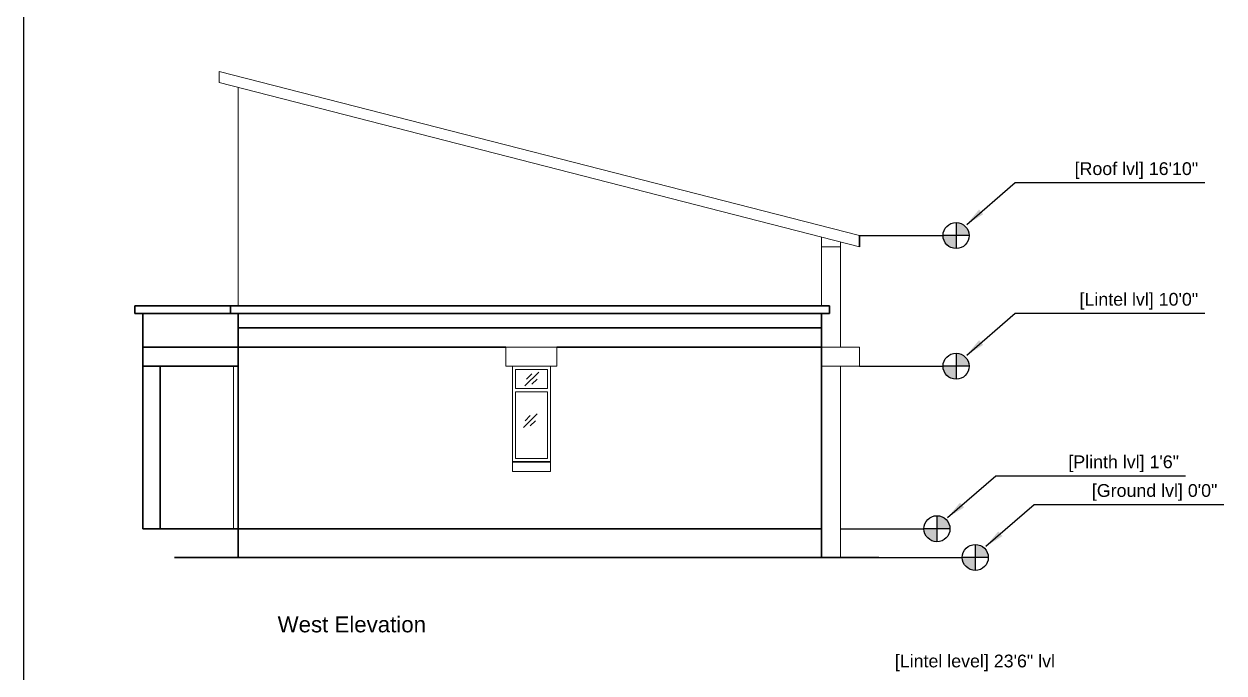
# Model space of a CAD drawing. Header units: inches. Extents: x -6800 to 96653, y -25814 to 17379.
# Drawn here: x 63500 to 64253, y 9354 to 9762 of the extents above; entities that cross this region are included whole.
import ezdxf

# ---------------------------------------------------------------- set-up
doc = ezdxf.new("R2010")
doc.units = ezdxf.units.IN
doc.header["$MEASUREMENT"] = 0
doc.layers.add('0 @ 1', color=7, linetype='Continuous')
for name, color, linetype, lineweight in [('chajja elev', 4, 'Continuous', 20), ('Column', 101, 'Continuous', 30), ('ele back', 51, 'Continuous', 15), ('ele front', 30, 'Continuous', 30), ('Ground level', 210, 'Continuous', 35), ('Opening elevation', 130, 'Continuous', 9), ('text', 31, 'Continuous', 13), ('Wall', 90, 'Continuous', 30), ('Win ele', 211, 'Continuous', 15)]:
    doc.layers.add(name, color=color, linetype=linetype, lineweight=lineweight)
doc.styles.get("Standard").update_dxf_attribs({"font": 'arial.ttf'})
doc.dimstyles.get("Standard").update_dxf_attribs({"dimtxt": 7, "dimasz": 4, "dimexe": 2, "dimexo": 2, "dimgap": 2, "dimtad": 1, "dimdec": 0, "dimzin": 0, "dimdsep": 46, "dimlunit": 4, "dimtxsty": 'Standard', "dimblk": 'ARCHTICK', "dimcen": 0.25, "dimclrd": 256, "dimclre": 256, "dimclrt": 256, "dimadec": 0, "dimazin": 0, "dimtfac": 1, "dimtdec": 0, "dimtofl": 0, "dimtmove": 0, "dimatfit": 3, "dimfxl": 1, "dimfxlon": 1, "dimtolj": 1, "dimtzin": 0, "dimlwd": -1, "dimlwe": -1, "dimarcsym": 1})

# ---------------------------------------------------------------- blocks, each defined once
blk = doc.blocks.new('_ArchTick')
at = {"color": 0, "linetype": 'ByBlock', "const_width": 0.15}
blk.add_lwpolyline([(-0.5, -0.5), (0.5, 0.5)], dxfattribs=at)

msp = doc.modelspace()

# ---------------------------------------------------------------- hatches: boundary and pattern name
at = {"ltscale": 10, "transparency": 33554687}
h = msp.add_hatch(color=0, dxfattribs=at)
h.dxf.hatch_style = 1
h.paths.add_polyline_path([(64084.73, 9637.02), (64084.73, 9628.85), (64092.9, 9628.85, 0.414214)])
h.paths.add_polyline_path([(64084.73, 9628.85), (64076.55, 9628.85, 0.414214), (64084.73, 9620.67)])
h = msp.add_hatch(color=0, dxfattribs=at)
h.dxf.hatch_style = 1
h.paths.add_polyline_path([(64084.73, 9555.02), (64084.73, 9546.85), (64092.9, 9546.85, 0.414214)])
h.paths.add_polyline_path([(64084.73, 9546.85), (64076.55, 9546.85, 0.414214), (64084.73, 9538.67)])
h = msp.add_hatch(color=0, dxfattribs=at)
h.dxf.hatch_style = 1
h.paths.add_polyline_path([(64072.73, 9453.02), (64072.73, 9444.85), (64080.9, 9444.85, 0.414214)])
h.paths.add_polyline_path([(64072.73, 9444.85), (64064.55, 9444.85, 0.414214), (64072.73, 9436.67)])
h = msp.add_hatch(color=0, dxfattribs=at)
h.dxf.hatch_style = 1
h.paths.add_polyline_path([(64096.81, 9435.02), (64096.81, 9426.85), (64104.99, 9426.85, 0.414214)])
h.paths.add_polyline_path([(64096.81, 9426.85), (64088.64, 9426.85, 0.414214), (64096.81, 9418.67)])

# ---------------------------------------------------------------- linework, layer by layer
at = {"transparency": 33554651}
msp.add_line((63499.65, 8929.85), (63499.65, 10614.65), dxfattribs=at)
at = {"ltscale": 10, "transparency": 33554687}
for p, q in [((64084.73, 9637.02), (64084.73, 9620.67)), ((64024.19, 9628.85), (64076.55, 9628.85)), ((64092.9, 9628.85), (64076.55, 9628.85)), ((64084.73, 9555.02), (64084.73, 9538.67)), ((64024.19, 9546.85), (64076.55, 9546.85)), ((64092.9, 9546.85), (64076.55, 9546.85)), ((64072.73, 9453.02), (64072.73, 9436.67)), ((64012.19, 9444.85), (64064.55, 9444.85)), ((64080.9, 9444.85), (64064.55, 9444.85)), ((64096.81, 9435.02), (64096.81, 9418.67)), ((64036.28, 9426.85), (64088.64, 9426.85)), ((64104.99, 9426.85), (64088.64, 9426.85))]:
    msp.add_line(p, q, dxfattribs=at)
for centre in [(64084.73, 9628.85), (64084.73, 9546.85), (64072.73, 9444.85), (64096.81, 9426.85)]:
    msp.add_circle(centre, 8.17, dxfattribs=at)
at = {"layer": 'chajja elev', "transparency": 33554687}
for p, q in [((63834.19, 9558.85), (63802.19, 9558.85)), ((63802.19, 9546.85), (63802.19, 9558.85)), ((63834.19, 9546.85), (63834.19, 9558.85)), ((64024.19, 9558.85), (64000.19, 9558.85)), ((64024.19, 9558.85), (64024.19, 9546.85)), ((63834.19, 9546.85), (63802.19, 9546.85)), ((64024.19, 9546.85), (64000.19, 9546.85)), ((63830.19, 9486.85), (63806.19, 9486.85)), ((63806.19, 9486.85), (63806.19, 9480.85)), ((63830.19, 9486.85), (63830.19, 9480.85)), ((63806.19, 9480.85), (63830.19, 9480.85))]:
    msp.add_line(p, q, dxfattribs=at)
at = {"layer": 'Column', "transparency": 33554687}
for p, q in [((63574.19, 9444.85), (63574.19, 9579.85)), ((63585.19, 9444.85), (63585.19, 9546.85))]:
    msp.add_line(p, q, dxfattribs=at)
at = {"layer": 'ele back', "transparency": 33554641}
for p, q in [((64024.19, 9628.85), (63622.19, 9731.85)), ((63622.19, 9731.85), (63622.19, 9724.85)), ((63622.19, 9724.85), (64024.19, 9621.85)), ((63634.19, 9721.77), (63634.19, 9584.85)), ((64000.19, 9628), (64000.19, 9584.85)), ((64012.19, 9621.85), (64000.19, 9621.85)), ((64012.19, 9624.92), (64012.19, 9558.85)), ((64012.19, 9546.85), (64012.19, 9426.85))]:
    msp.add_line(p, q, dxfattribs=at)
at = {"layer": 'ele front', "transparency": 33554687}
for p, q in [((63569.19, 9584.85), (64005.19, 9584.85)), ((63569.19, 9579.85), (63569.19, 9584.85)), ((63629.19, 9584.85), (63629.19, 9579.85)), ((64005.19, 9584.85), (64005.19, 9579.85)), ((63569.19, 9579.85), (64005.19, 9579.85)), ((63634.19, 9579.85), (63634.19, 9426.85)), ((64000.19, 9579.85), (64000.19, 9426.85)), ((63634.19, 9570.85), (64000.19, 9570.85)), ((63574.19, 9558.85), (63634.19, 9558.85)), ((63634.19, 9558.85), (63802.19, 9558.85)), ((63834.19, 9558.85), (64000.19, 9558.85)), ((63574.19, 9546.85), (63634.19, 9546.85)), ((63574.19, 9444.85), (64000.19, 9444.85)), ((64000.19, 9444.85), (63634.19, 9444.85))]:
    msp.add_line(p, q, dxfattribs=at)
at = {"layer": 'Ground level', "transparency": 33554687}
msp.add_line((64036.28, 9426.85), (63594.05, 9426.85), dxfattribs=at)
at = {"layer": 'Opening elevation', "lineweight": 5, "transparency": 33554526}
for p, q in [((63814.1, 9534.49), (63822.78, 9543.16)), ((63815.17, 9538.83), (63818.44, 9542.09)), ((63818.44, 9535.56), (63821.71, 9538.83)), ((63813.14, 9508.3), (63821.81, 9516.97)), ((63814.21, 9512.64), (63817.48, 9515.91)), ((63817.48, 9509.37), (63820.74, 9512.64))]:
    msp.add_line(p, q, dxfattribs=at)
at = {"layer": 'Wall', "transparency": 33554687}
for p, q in [((64024.19, 9628.85), (64024.19, 9621.85)), ((63806.19, 9486.85), (63830.19, 9486.85))]:
    msp.add_line(p, q, dxfattribs=at)
at = {"layer": 'Win ele', "transparency": 33554526}
msp.add_line((63631.19, 9546.85), (63631.19, 9444.85), dxfattribs=at)
at = {"layer": 'Win ele', "transparency": 33554651}
for p, q in [((63806.19, 9486.85), (63806.19, 9546.85)), ((63828.19, 9544.85), (63808.19, 9544.85)), ((63808.19, 9532.85), (63808.19, 9544.85)), ((63828.19, 9544.85), (63828.19, 9532.85)), ((63830.19, 9546.85), (63830.19, 9486.85)), ((63828.19, 9532.85), (63808.19, 9532.85)), ((63828.19, 9530.85), (63808.19, 9530.85)), ((63808.19, 9488.85), (63808.19, 9530.85)), ((63828.19, 9530.85), (63828.19, 9488.85)), ((63828.19, 9488.85), (63808.19, 9488.85))]:
    msp.add_line(p, q, dxfattribs=at)

# ---------------------------------------------------------------- texts
at = {"ltscale": 10, "transparency": 33554687, "char_height": 8, "attachment_point": 9}
for s, insert in [('\\A1;[Roof lvl] 16\'10" ', (64236.68, 9664.44)), ('\\A1;[Lintel lvl] 10\'0" ', (64236.68, 9582.44)), ('\\A1;[Plinth lvl] 1\'6" ', (64224.68, 9480.44)), ('\\A1;[Ground lvl] 0\'0" ', (64248.76, 9462.44)), ('\\A1;[Lintel level] 23\'6" lvl', (64146.82, 9355.44))]:
    msp.add_mtext(s, dxfattribs=dict(at, insert=insert))
at = {"layer": 'text', "transparency": 33554687, "insert": (63658.86, 9389.83), "char_height": 10, "attachment_point": 1}
msp.add_mtext_dynamic_manual_height_columns('West Elevation', width=1010.0813, gutter_width=5.07, heights=[0], dxfattribs=at)

# ---------------------------------------------------------------- leaders
at = {"layer": '0 @ 1', "ltscale": 10, "transparency": 33554687}
for points in [[(64091.39, 9635.86), (64121.77, 9662.13), (64240.83, 9662.13)], [(64091.39, 9553.86), (64121.77, 9580.13), (64240.83, 9580.13)], [(64079.39, 9451.86), (64109.77, 9478.13), (64228.83, 9478.13)], [(64103.47, 9433.86), (64133.86, 9460.13), (64252.92, 9460.13)]]:
    msp.add_leader(points, dimstyle='Standard', override={"dimscale": 1, "dimasz": 12, "dimexe": 6, "dimexo": 6, "dimtad": 1, "dimtoh": 0, "dimfxl": 12}, dxfattribs=at)

doc.saveas('drawing.dxf')
